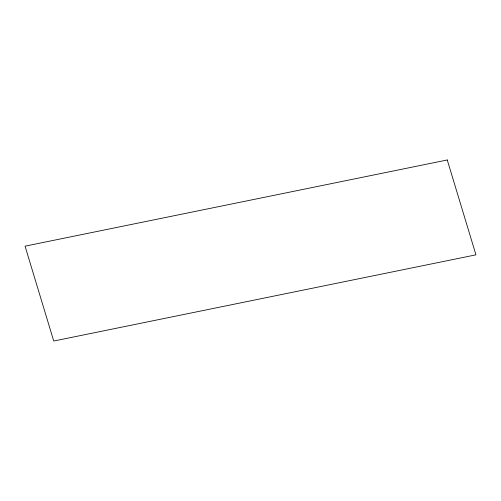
<?xml version="1.0" encoding="UTF-8"?>
<svg xmlns="http://www.w3.org/2000/svg" width="501" height="501" viewBox="0 0 501 501"><rect width="100%" height="100%" fill="white"/><g stroke="black" fill="none" stroke-linecap="round" stroke-linejoin="round"><path stroke-width="0.75" d="M447.261 159.969L25.05 246.16L53.739 341.031L475.95 254.84L447.261 159.969"/></g></svg>
